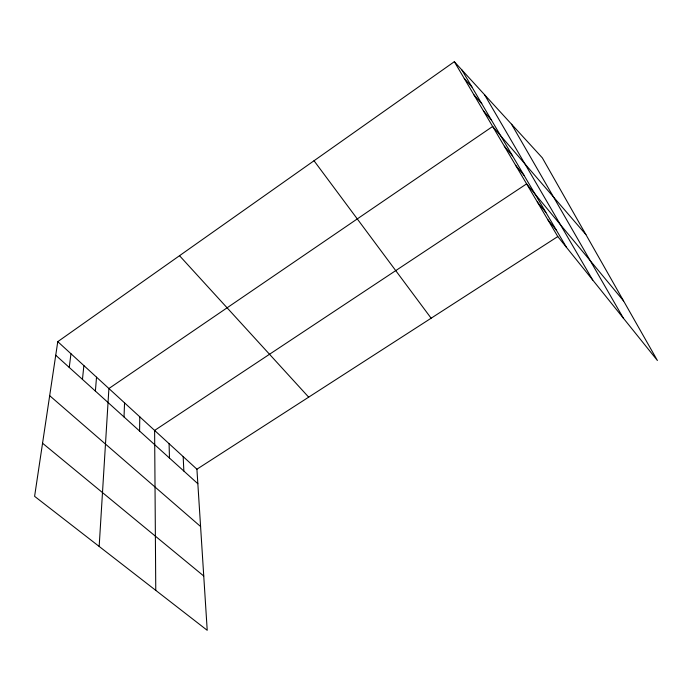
<?xml version="1.0" encoding="UTF-8"?>
<svg xmlns="http://www.w3.org/2000/svg" width="692" height="692" viewBox="0 0 692 692"><rect width="100%" height="100%" fill="white"/><g stroke="black" fill="none" stroke-linecap="round" stroke-linejoin="round"><path stroke-width="1.04" d="M139.576 431.029L139.784 416.826M124.024 416.965L124.551 402.856M99.164 546.438L108.904 388.523L492.652 126.472L585.899 234.579M95.384 391.075L96.525 377.175M82.46 379.38L83.879 365.584M69.243 367.435L70.965 353.742M57.773 341.649L34.6 496.328L207.219 630.3L196.917 469.202L57.773 341.649L454.333 61.7L542.32 157.837L657.4 360.497L557.787 236.56L454.333 61.7M196.917 469.202L557.787 236.56M42.558 443.226L203.751 576.012M49.677 395.686L200.585 526.517M55.741 355.23L197.851 483.717M179.522 255.703L308.675 397.156M464.254 78.473L471.935 87.002M473.951 94.847L481.762 103.67M483.405 110.841L491.355 119.941M504.304 146.168L512.53 155.838M515.618 165.293L523.974 175.258M623.57 300.925L526.612 183.873L154.619 430.424L155.769 590.371M537.295 201.926L545.893 212.418M547.683 219.485L556.385 230.211M314.021 160.752L431.133 318.208M461.858 69.927L566.584 247.502M484.504 94.666L592.733 280.044M511.544 124.214L623.354 318.13M183.181 456.608L183.847 471.053M169.082 443.684L169.471 458.061"/></g></svg>
